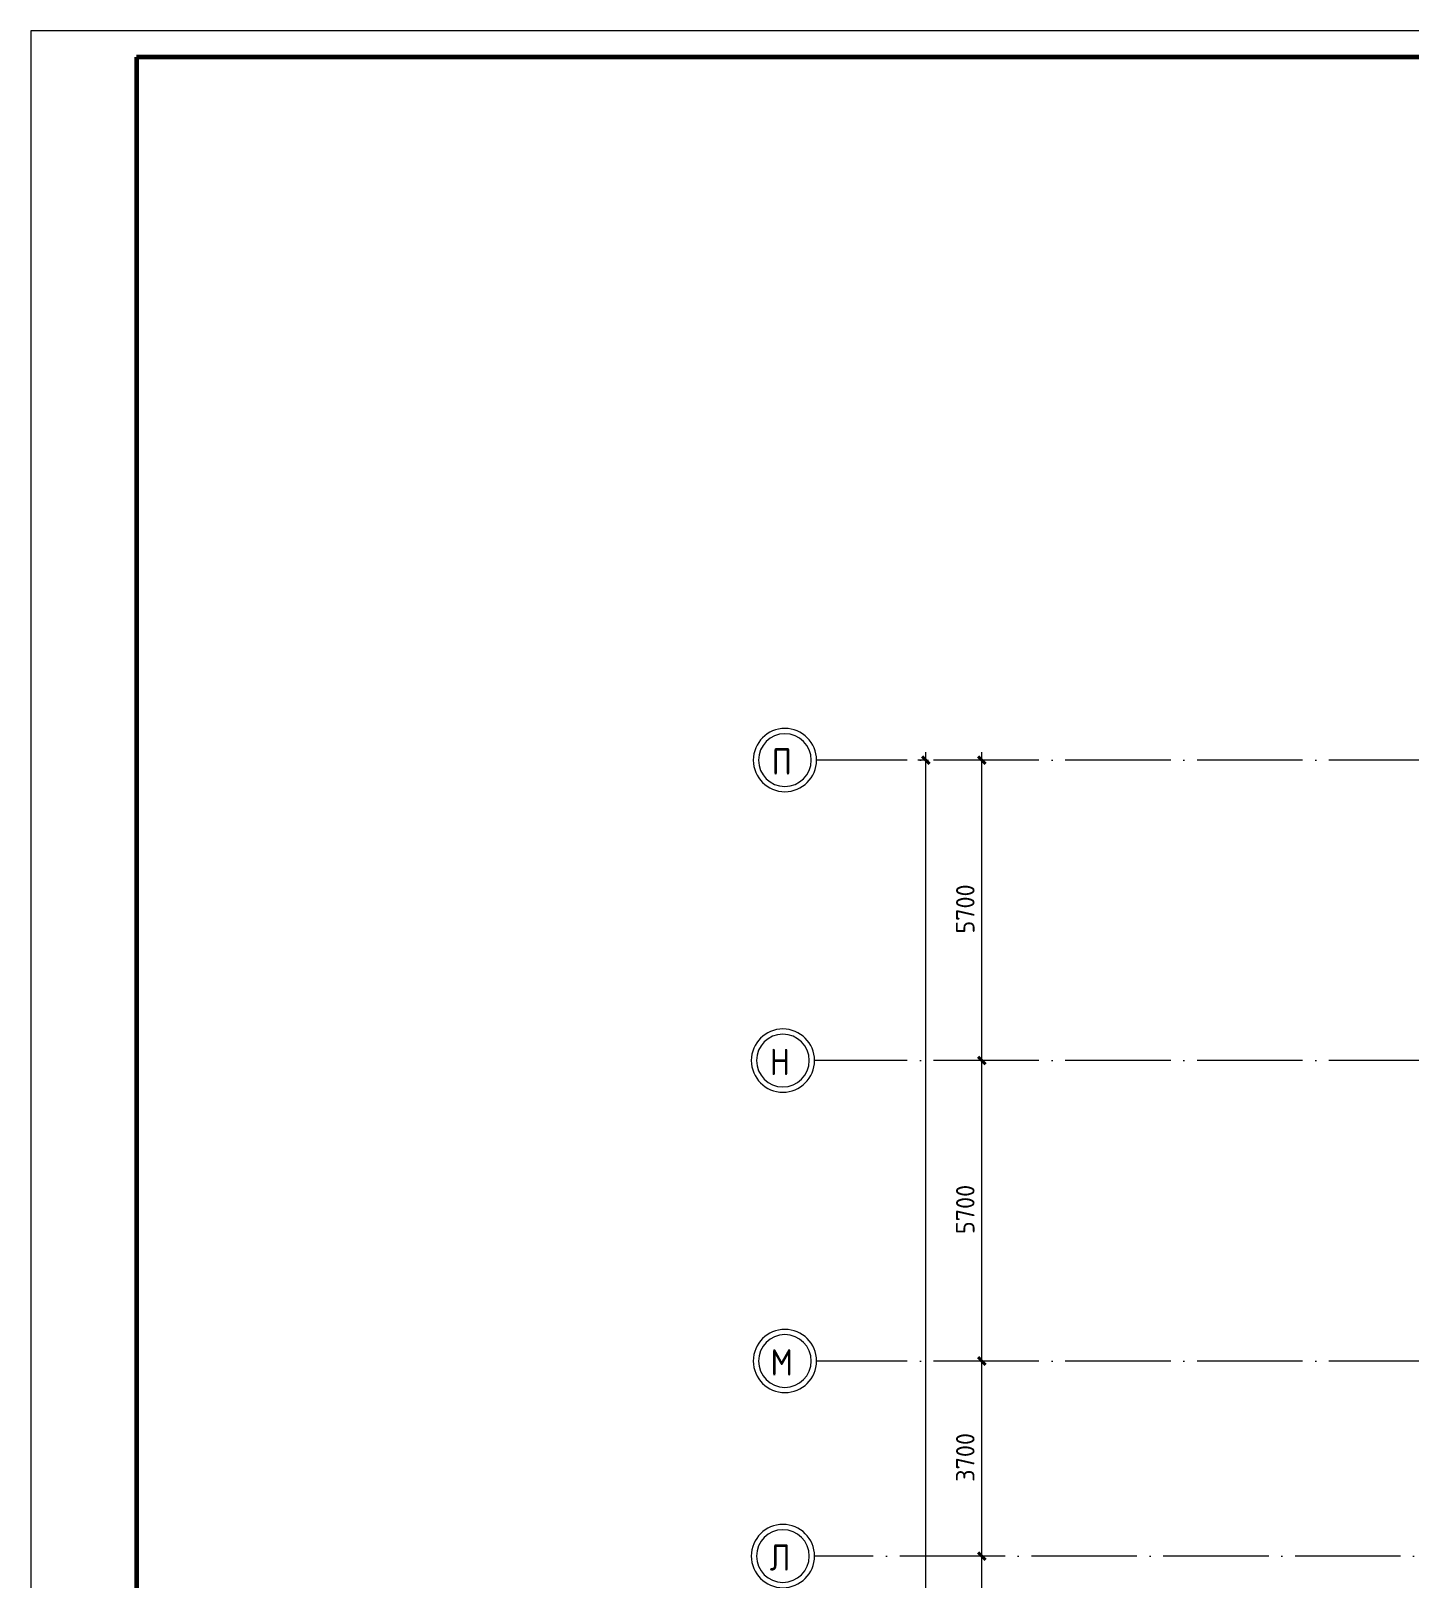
# Model space of a CAD drawing. Header units: millimetres. Extents: x -695119 to 412940, y -249585 to 622758.
# Drawn here: x 240215 to 266360, y 91794 to 121145 of the extents above; entities that cross this region are included whole.
import ezdxf

# ---------------------------------------------------------------- set-up
doc = ezdxf.new("R2010")
doc.units = ezdxf.units.MM
doc.linetypes.add('ADSK_Линия сетки', pattern=[25, 20, -2.5, 0, -2.5])
for name, color, linetype, lineweight in [('Оси', 252, 'Continuous', 9), ('ОФ_рамка', 8, 'Continuous', 60), ('Размеры', 7, 'Continuous', 9)]:
    doc.layers.add(name, color=color, linetype=linetype, lineweight=lineweight)
doc.styles.add('GOST Common_1', font='', dxfattribs={"height": 250})
doc.styles.add('GOST Common_3', font='', dxfattribs={"height": 3.5})
doc.styles.get('GOST Common_1').set_extended_font_data('GOST type B')
doc.styles.get('GOST Common_3').set_extended_font_data('GOST type B')

# ---------------------------------------------------------------- blocks, each defined once
blk = doc.blocks.new('А0')
at = {"layer": 'ОФ_рамка', "color": 0, "linetype": 'Continuous', "lineweight": 5, "ltscale": 100}
for points in [[(341068, -309617), (222168, -309617)], [(222168, -309617), (222168, -393717)]]:
    blk.add_lwpolyline(points, dxfattribs=at)
at = {"layer": 'ОФ_рамка', "color": 0, "linetype": 'Continuous', "ltscale": 100}
for points in [[(340568, -310117), (224168, -310117)], [(224168, -310117), (224168, -393217)]]:
    blk.add_lwpolyline(points, dxfattribs=at)
blk = doc.blocks.new('план 2 этажа')
at = {"layer": 'Оси', "color": 251, "linetype": 'ADSK_Линия сетки', "ltscale": 100, "true_color": 0x636466}
for p, q in [((326841, 107312), (255119, 107312)), ((326841, 101612), (255081, 101612)), ((326841, 95912), (255119, 95912)), ((301198, 92212), (255081, 92212))]:
    blk.add_line(p, q, dxfattribs=at)
at = {"layer": 'Оси', "color": 251, "lineweight": 20, "true_color": 0x636466}
for centre, radius, start, end in [((254519, 107312), 600, 90, 270), ((254519, 107312), 500, 90, 270), ((254519, 107312), 600, 270, 90), ((254519, 107312), 500, 270, 90), ((254481, 101612), 600, 90, 270), ((254481, 101612), 600, 270, 90), ((254481, 101612), 500, 90, 270), ((254481, 101612), 500, 270, 90), ((254519, 95912), 600, 90, 270), ((254519, 95912), 500, 90, 270), ((254519, 95912), 600, 270, 90), ((254519, 95912), 500, 270, 90), ((254481, 92212), 600, 90, 270), ((254481, 92212), 600, 270, 90), ((254481, 92212), 500, 90, 270), ((254481, 92212), 500, 270, 90)]:
    blk.add_arc(centre, radius, start, end, dxfattribs=at)
at = {"layer": 'Размеры', "color": 251, "lineweight": 20, "true_color": 0x636466}
for p, q in [((257191, 60070), (257191, 107462)), ((258254, 101612), (258254, 107462)), ((257191, 107312), (257041, 107312)), ((257191, 107312), (257241, 107312)), ((258254, 107312), (258104, 107312)), ((258254, 107312), (258304, 107312)), ((258254, 101612), (258104, 101612)), ((258254, 101612), (258104, 101612)), ((258254, 95912), (258254, 101612)), ((258254, 101612), (258304, 101612)), ((258254, 101612), (258304, 101612)), ((258254, 95912), (258104, 95912)), ((258254, 95912), (258104, 95912)), ((258254, 92212), (258254, 95912)), ((258254, 95912), (258304, 95912)), ((258254, 95912), (258304, 95912)), ((258254, 92212), (258104, 92212)), ((258254, 92212), (258104, 92212)), ((258254, 87642), (258254, 92212)), ((258254, 92212), (258304, 92212)), ((258254, 92212), (258304, 92212))]:
    blk.add_line(p, q, dxfattribs=at)
at = {"layer": 'Размеры', "color": 251, "lineweight": 40, "true_color": 0x636466}
for p, q in [((257191, 107312), (257120, 107382)), ((257191, 107312), (257262, 107241)), ((258254, 107312), (258183, 107382)), ((258254, 107312), (258324, 107241)), ((258254, 101612), (258183, 101682)), ((258254, 101612), (258183, 101682)), ((258254, 101612), (258324, 101541)), ((258254, 101612), (258324, 101541)), ((258254, 95912), (258183, 95982)), ((258254, 95912), (258183, 95982)), ((258254, 95912), (258324, 95841)), ((258254, 95912), (258324, 95841)), ((258254, 92212), (258183, 92282)), ((258254, 92212), (258183, 92282)), ((258254, 92212), (258324, 92141)), ((258254, 92212), (258324, 92141))]:
    blk.add_line(p, q, dxfattribs=at)
at = {"layer": 'Оси', "color": 251, "true_color": 0x636466, "style": 'GOST Common_1', "width": 0.9}
for s, p in [('П', (254271, 107036)), ('Н', (254234, 101336)), ('М', (254248, 95636)), ('Л', (254230, 91936))]:
    blk.add_text(s, height=500, dxfattribs=at).set_placement(p)
at = {"layer": 'Размеры', "color": 251, "lineweight": 20, "true_color": 0x636466, "char_height": 350, "width": 1059.58, "attachment_point": 1, "rotation": 90, "line_spacing_factor": 1.022761, "style": 'GOST Common_3'}
for s, insert in [('5700', (257766, 104020)), ('5700', (257766, 98320)), ('3700', (257766, 93620))]:
    blk.add_mtext(s, dxfattribs=dict(at, insert=insert))

msp = doc.modelspace()

# ---------------------------------------------------------------- block references
msp.add_blockref('план 2 этажа', (0, 0))
at = {"layer": 'ОФ_рамка', "color": 0, "lineweight": -2}
msp.add_blockref('А0', (18047.034, 430761.986), dxfattribs=at)

doc.saveas('drawing.dxf')
